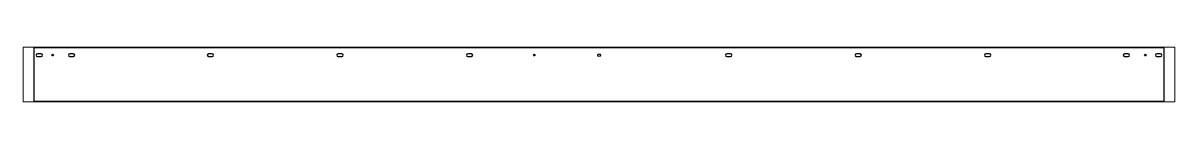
# Paper-space layout 'Layout1' of a CAD drawing. Header units: millimetres. Extents: x 0 to 257, y 91 to 104.
# The model-space entities are those that its viewports show. They can reach past a viewport. Long polylines and large blocks are cut down to what shows.
import ezdxf

# ---------------------------------------------------------------- set-up
doc = ezdxf.new("R2010")
doc.units = ezdxf.units.MM
doc.header["$LTSCALE"] = 25
doc.layers.add('3_Pezzi', color=7, linetype='Continuous')
doc.layers.add('5_Bulloni', color=7, linetype='Continuous')

msp = doc.modelspace()

# ---------------------------------------------------------------- linework, layer by layer
at = {"layer": '3_Pezzi', "color": 3, "linetype": 'Continuous'}
for p, q in [((0, -107.5), (0, 107.5)), ((0, 107.5), (4489.5, 107.5)), ((4489.5, 107.5), (4489.5, -107.5)), ((4489.5, -107.5), (0, -107.5))]:
    msp.add_line(p, q, dxfattribs=at)
at = {"layer": '5_Bulloni', "color": 4, "linetype": 'Continuous'}
for p, q in [((27.2, 82.7), (12.7, 82.7)), ((12.7, 72.2), (27.2, 72.2)), ((155.2, 82.7), (140.7, 82.7)), ((140.7, 72.2), (155.2, 72.2)), ((707.4, 82.7), (692.9, 82.7)), ((692.9, 72.2), (707.4, 72.2)), ((1222.4, 82.7), (1207.9, 82.7)), ((1207.9, 72.2), (1222.4, 72.2)), ((1737.4, 82.7), (1722.9, 82.7)), ((1722.9, 72.2), (1737.4, 72.2)), ((2767.4, 82.7), (2752.9, 82.7)), ((2752.9, 72.2), (2767.4, 72.2)), ((3282.4, 82.7), (3267.9, 82.7)), ((3267.9, 72.2), (3282.4, 72.2)), ((3797.4, 82.7), (3782.9, 82.7)), ((3782.9, 72.2), (3797.4, 72.2)), ((4348.8, 82.7), (4334.3, 82.7)), ((4334.3, 72.2), (4348.8, 72.2)), ((4476.8, 82.7), (4462.3, 82.7)), ((4462.3, 72.2), (4476.8, 72.2))]:
    msp.add_line(p, q, dxfattribs=at)
at = {"layer": '5_Bulloni', "color": 2, "linetype": 'Continuous'}
for centre, radius in [((73, 77.5), 3.25), ((1987.7, 77.5), 3.25), ((2245.2, 77.5), 5.25), ((4416.5, 77.5), 3.25)]:
    msp.add_circle(centre, radius, dxfattribs=at)
at = {"layer": '5_Bulloni', "color": 4, "linetype": 'Continuous'}
for centre, start, end in [((12.7, 77.5), 90, 270), ((27.2, 77.5), 270, 90), ((140.7, 77.5), 90, 270), ((155.2, 77.5), 270, 90), ((692.9, 77.5), 90, 270), ((707.4, 77.5), 270, 90), ((1207.9, 77.5), 90, 270), ((1222.4, 77.5), 270, 90), ((1722.9, 77.5), 90, 270), ((1737.4, 77.5), 270, 90), ((2752.9, 77.5), 90, 270), ((2767.4, 77.5), 270, 90), ((3267.9, 77.5), 90, 270), ((3282.4, 77.5), 270, 90), ((3782.9, 77.5), 90, 270), ((3797.4, 77.5), 270, 90), ((4334.3, 77.5), 90, 270), ((4348.8, 77.5), 270, 90), ((4462.3, 77.5), 90, 270), ((4476.8, 77.5), 270, 90)]:
    msp.add_arc(centre, 5.25, start, end, dxfattribs=at)

psp = doc.layouts.get("Layout1")

# ---------------------------------------------------------------- viewports
at = {"layer": '0'}
psp.add_viewport(center=(128.5, 97.5), size=(257, 12.3076), view_center_point=(2244.75, 0), view_height=219.29996, dxfattribs=at)

doc.saveas('drawing.dxf')
